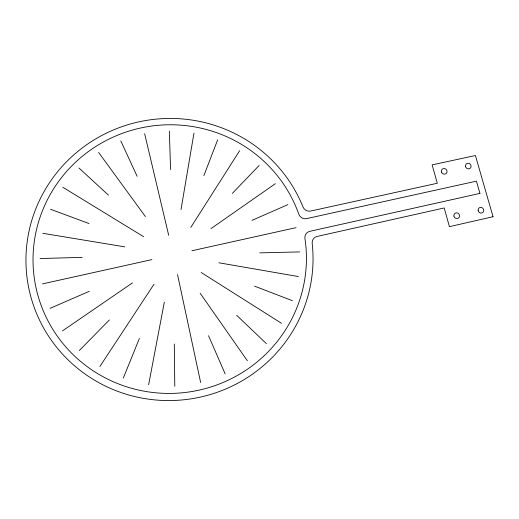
<?xml version="1.0" encoding="UTF-8"?>
<svg xmlns="http://www.w3.org/2000/svg" width="519" height="519" viewBox="0 0 519 519"><rect width="100%" height="100%" fill="white"/><g stroke="black" fill="none" stroke-linecap="round" stroke-linejoin="round"><path stroke-width="0.78" d="M181.014 209.52L193.963 133.188M148.642 384.696L164.341 302.11M203.883 175.584L217.682 139.799M123.314 378.046L139.364 338.518M190.804 227.406L239.648 150.692M99.875 366.511L154.052 284.153M232.343 193.379L259.117 165.49M79.303 350.565L109.379 319.957M210.954 228.62L275.381 183.674M62.468 330.895L132.566 282.823M251.929 220.4L287.857 204.642M50.045 308.344L89.268 291.334M42.5 283.88L151.905 259.623M191.926 250.748L296.064 227.653M40.086 258.527L82.21 257.372M259.779 252.857L299.658 251.923M42.824 233.31L124.781 246.856M218.934 262.783L298.425 276.569M50.512 209.241L89.08 223.572M254.544 286.131L292.353 300.683M62.767 187.223L143.588 236.683M201.171 272.488L281.564 323.343M79.037 168.072L108.484 195.176M236.67 315.293L266.396 343.643M98.636 152.443L145.378 216.553M200.172 293.267L247.368 360.75M120.784 140.87L137.133 176.337M208.541 335.741L225.168 373.914M144.645 133.694L168.701 235.36M177.543 274.629L200.645 382.535M169.33 131.119L170.569 169.564M174.313 344.019L174.786 386.201M493.05 216.721L449.415 226.654L444.193 207.963L317.109 236.437A6.663 6.475 41.9 0 0 312.185 243.379A143.607 140.999 -8.6 0 1 123.6 393.402A143.607 140.999 -8.6 0 1 65.439 162.882A143.607 140.999 -8.6 0 1 302.999 206.958A6.604 6.384 34 0 0 310.667 211.038L437.29 183.252L432.152 164.867L475.41 155.525L493.05 216.721M479.945 193.405L309.824 231.325A6.656 6.475 39.8 0 0 304.925 238.526A136.757 134.272 -8.5 0 1 127.622 387.116A136.757 134.272 -8.5 0 1 72.011 165.671A136.757 134.272 -8.5 0 1 298.834 214.269A6.617 6.416 34.4 0 0 306.612 218.609L476.429 181.15L479.945 193.405M453.917 216.066A2.945 2.764 48 0 0 458.569 218.006A2.945 2.764 48 0 0 457.661 213.075A2.945 2.764 48 0 0 453.917 216.066M441.546 172.049A2.913 2.725 43 0 0 446.346 173.32A2.913 2.725 43 0 0 444.783 168.61A2.913 2.725 43 0 0 441.546 172.049M465.575 166.612A2.9 2.699 43.8 0 0 470.266 168.208A2.9 2.699 43.8 0 0 469.02 163.446A2.9 2.699 43.8 0 0 465.575 166.612M478.155 210.591A2.932 2.738 48.4 0 0 482.78 212.524A2.932 2.738 48.4 0 0 481.853 207.619A2.932 2.738 48.4 0 0 478.155 210.591"/></g></svg>
